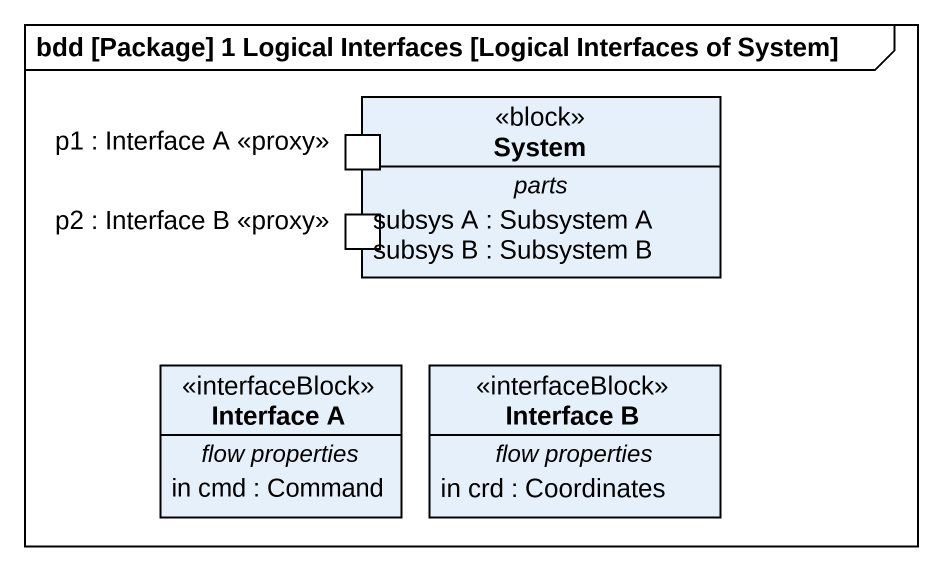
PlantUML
@startuml
mainframe bdd [Package] 1 Logical Interfaces [Logical Interfaces of System]
hide circle
hide empty members
class System <<block>> {
  -- parts --
  subsys A : Subsystem A
  subsys B : Subsystem B
  -- ports --
  p1 : Interface A <<proxy>>
  p2 : Interface B <<proxy>>
}
class "Interface A" as Interface_A <<interfaceBlock>> {
  -- flow properties --
  in cmd : Command
}
class "Interface B" as Interface_B <<interfaceBlock>> {
  -- flow properties --
  in crd : Coordinates
}
@enduml
